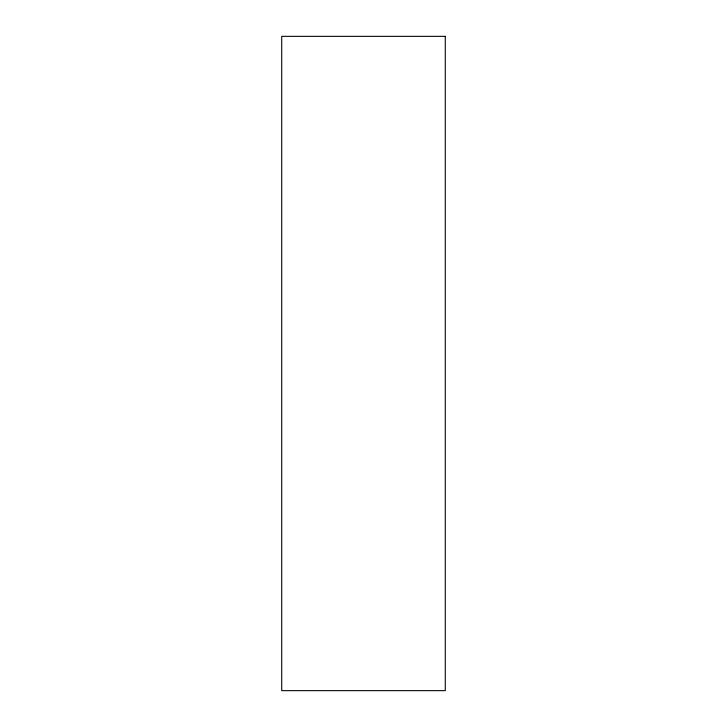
<?xml version="1.0" encoding="UTF-8"?>
<svg xmlns="http://www.w3.org/2000/svg" width="727" height="727" viewBox="0 0 727 727"><rect width="100%" height="100%" fill="white"/><g stroke="black" fill="none" stroke-linecap="round" stroke-linejoin="round"><path stroke-width="1.09" d="M445.287 36.35L281.712 36.35L281.712 690.65L445.287 690.65L445.287 36.35"/></g></svg>
